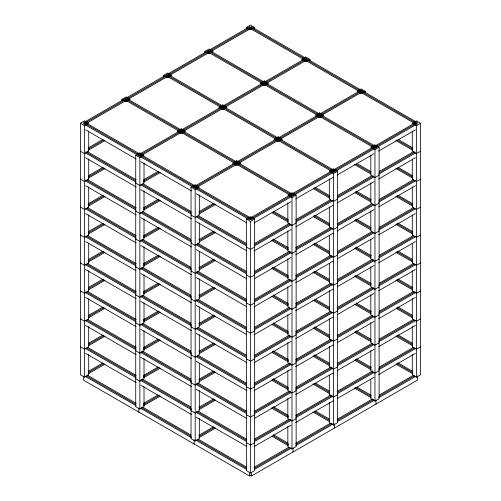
<?xml version="1.0" encoding="UTF-8"?>
<svg xmlns="http://www.w3.org/2000/svg" width="501" height="501" viewBox="0 0 501 501"><rect width="100%" height="100%" fill="white"/><g stroke="black" fill="none" stroke-linecap="round" stroke-linejoin="round"><path stroke-width="0.75" d="M80.404 123.252L84.556 120.86L88.702 123.252L84.556 125.651L80.404 123.252L80.404 374.754L84.556 377.147L88.702 374.754L88.702 354.57M121.893 99.298L126.039 96.906L130.191 99.298L126.039 101.697L121.893 99.298L121.893 100.851M163.376 75.35L167.528 72.952L171.674 75.35L167.528 77.743L163.376 75.35L163.376 76.903M204.865 51.396L209.011 49.004L213.163 51.396L209.011 53.795L204.865 51.396L204.865 52.949M246.354 28.995L246.354 27.442L250.5 25.05L254.646 27.442L254.646 28.995M85.59 123.853L251.54 28.043M254.646 27.442L250.5 29.841L246.354 27.442M88.201 147.895L102.924 139.397M88.571 148.878L103.957 139.992M88.27 150.25L104.997 140.593M88.201 175.838L102.924 167.34M88.571 176.822L103.957 167.941M88.27 178.193L104.997 168.536M135.721 155.191L139.867 152.792L144.019 155.191L139.867 157.583L135.721 155.191L135.721 406.687L139.867 409.085L144.019 406.687L144.019 386.509M138.833 154.59L304.777 58.78M138.833 155.786L306.85 58.78M140.906 155.786L306.85 59.982M309.962 59.381L305.817 61.773L301.665 59.381L305.817 56.989L309.962 59.381L309.962 60.934M88.201 203.782L102.924 195.284M88.571 204.771L103.957 195.885M88.27 206.143L104.997 196.48M143.518 179.828L158.235 171.329M143.217 181.199L159.274 171.931M143.58 182.189L160.314 172.532M88.201 231.725L102.924 223.227M88.571 232.715L103.957 223.828M88.27 234.086L104.997 224.429M143.518 207.777L158.235 199.273M143.217 209.149L159.274 199.874M143.58 210.132L160.314 200.475M191.038 187.124L195.183 184.731L199.335 187.124L195.183 189.522L191.038 187.124L191.038 438.625L195.183 441.018L199.335 438.625L199.335 418.441M194.15 186.529L360.094 90.719M194.15 187.725L362.167 90.719M196.223 187.725L362.167 91.915M365.279 91.32L361.133 93.712L356.981 91.32L361.133 88.921L365.279 91.32L365.279 92.867M88.201 259.675L102.924 251.17M88.571 260.658L103.957 251.771M88.27 262.029L104.997 252.372M143.518 235.72L158.235 227.222M143.217 237.092L159.274 227.817M143.58 238.075L160.314 228.418M198.834 211.766L213.551 203.268M199.198 212.75L214.591 203.863M198.897 214.121L215.624 204.464M88.201 287.618L102.924 279.12M88.571 288.601L103.957 279.715M88.27 289.973L104.997 280.316M143.518 263.664L158.235 255.166M143.217 265.035L159.274 255.76M143.58 266.018L160.314 256.362M198.834 239.71L213.551 231.211M199.198 240.693L214.591 231.813M198.897 242.064L215.624 232.408M246.354 219.062L250.5 216.664L254.646 219.062L254.646 470.558L250.5 472.957L246.354 470.558L246.354 219.062L250.5 221.455L254.646 219.062M249.46 218.461L415.41 122.657M296.135 195.108L291.989 192.716L287.837 195.108L291.989 197.507L296.135 195.108L296.135 446.61L291.989 449.002L287.837 446.61L287.837 426.426M337.624 171.154L333.472 168.762L329.326 171.154L333.472 173.553L337.624 171.154L337.624 422.656L333.472 425.055L329.326 422.656L329.326 402.472M379.107 147.206L374.961 144.808L370.809 147.206L374.961 149.599L379.107 147.206L379.107 398.702L374.961 401.101L370.809 398.702L370.809 379.301M420.596 123.252L416.444 120.86L412.298 123.252L416.444 125.651L420.596 123.252L420.596 374.754L416.444 377.147L412.298 374.754L412.298 354.57M88.201 315.561L102.924 307.063M88.571 316.544L103.957 307.658M88.27 317.916L104.997 308.259M254.214 222.907L291.018 201.659M295.703 198.953L333.171 177.316M337.186 174.999L373.99 153.751M378.675 151.051L415.473 129.803M143.518 291.607L158.235 283.109M143.217 292.979L159.274 283.71M143.58 293.962L160.314 284.305M198.834 267.653L213.551 259.155M199.198 268.642L214.591 259.756M198.897 270.014L215.624 260.351M254.145 243.705L289.609 223.227M295.634 219.751L330.428 199.661M337.117 195.797L371.917 175.707M379.276 171.461L414.07 151.371M254.514 244.688L289.979 224.21M296.003 220.734L331.468 200.262M337.486 196.787L373.621 175.92M378.975 172.832L415.11 151.972M254.214 246.06L291.018 224.811M295.703 222.106L333.171 200.475M337.186 198.158L373.99 176.909M378.675 174.204L415.473 152.955M254.646 247.006L250.5 249.398L246.354 247.006M296.135 223.051L291.989 225.45L287.837 223.051L287.837 202.874M337.624 199.104L333.472 201.496L329.326 199.104L329.326 178.92M379.107 175.15L374.961 177.542L370.809 175.15L370.809 154.966M420.596 151.196L416.444 153.594L412.298 151.196L412.298 131.018M88.201 343.504L102.924 335.006M88.571 344.488L103.957 335.607M88.27 345.859L104.997 336.202M254.214 250.851L291.018 229.602M295.703 226.897L333.171 205.266M337.186 202.943L373.99 181.7M378.675 178.995L415.473 157.746M143.518 319.55L158.235 311.052M143.217 320.922L159.274 311.653M143.58 321.911L160.314 312.248M198.834 295.603L212.881 287.486M199.198 296.586L214.591 287.699M198.897 297.957L215.624 288.3M254.145 271.648L289.609 251.17M295.634 247.694L331.098 227.222M337.117 223.74L371.917 203.656M379.276 199.404L413.4 179.702M254.514 272.632L290.649 251.771M296.003 248.678L331.468 228.205M337.486 224.73L372.951 204.251M378.975 200.776L414.44 180.304M254.214 274.003L291.018 252.755M295.703 250.049L332.501 228.807M337.186 226.101L373.99 204.853M378.675 202.147L415.473 180.899M254.646 274.949L250.5 277.347L246.354 274.949M296.135 251.001L291.989 253.393L287.837 251.001L287.837 230.817M337.624 227.047L333.472 229.439L329.326 227.047L329.326 206.863M379.107 203.093L374.961 205.491L370.809 203.093L370.809 182.909M420.596 179.145L416.444 181.537L412.298 179.145L412.298 158.961M88.201 371.448L102.924 362.949M88.571 372.437L103.957 363.551M88.27 373.809L104.997 364.146M254.214 278.794L291.018 257.545M295.703 254.84L333.171 233.209M337.186 230.892L373.99 209.643M378.675 206.938L415.473 185.689M143.518 347.5L158.235 338.995M143.217 348.871L159.274 339.597M143.58 349.855L160.314 340.198M198.834 323.546L213.551 315.048M199.198 324.529L214.591 315.643M198.897 325.9L215.624 316.244M254.145 299.592L289.609 279.113M295.634 275.638L331.098 255.166M337.117 251.69L371.917 231.6M379.276 227.348L413.4 207.646M254.514 300.575L290.649 279.715M296.003 276.627L332.132 255.76M337.486 252.673L372.951 232.195M378.975 228.719L414.44 208.247M254.214 301.946L291.018 280.698M295.703 277.999L332.501 256.75M337.186 254.045L373.99 232.796M378.675 230.091L415.473 208.842M254.646 302.892L250.5 305.291L246.354 302.892M296.135 278.944L291.989 281.337L287.837 278.944L287.837 258.76M337.624 254.99L333.472 257.382L329.326 254.99L329.326 235.583M379.107 231.036L374.961 233.435L370.809 231.036L370.809 210.858M420.596 207.088L416.444 209.481L412.298 207.088L412.298 186.904M254.214 306.737L291.018 285.489M295.703 282.789L333.171 261.153M337.186 258.835L373.99 237.587M378.675 234.881L415.473 213.633M143.518 375.443L158.235 366.945M143.217 376.815L159.274 367.54M143.58 377.798L160.314 368.141M198.834 351.489L213.551 342.991M199.198 352.472L214.591 343.586M198.897 353.844L215.624 344.187M254.145 327.535L288.939 307.445M295.634 303.581L330.428 283.497M337.117 279.633L372.581 259.155M379.276 255.291L413.4 235.589M254.514 328.518L289.979 308.046M296.003 304.57L332.132 283.71M337.486 280.616L373.621 259.756M378.975 256.662L414.44 236.19M254.214 329.89L291.018 308.647M295.703 305.942L333.171 284.305M337.186 281.988L373.99 260.739M378.675 258.034L415.473 236.791M254.646 330.842L250.5 333.234L246.354 330.842M296.135 306.888L291.989 309.28L287.837 306.888L287.837 286.704M337.624 282.933L333.472 285.332L329.326 282.933L329.326 263.526M379.107 258.986L374.961 261.378L370.809 258.986L370.809 239.578M420.596 235.032L416.444 237.424L412.298 235.032L412.298 214.848M254.214 334.681L291.018 313.432M295.703 310.733L333.171 289.096M337.186 286.779L373.99 265.53M378.675 262.825L415.473 241.576M143.518 403.386L158.235 394.888M143.217 404.758L159.274 395.483M143.58 405.741L160.314 396.084M198.834 379.432L213.551 370.934M199.198 380.416L214.591 371.535M198.897 381.787L215.624 372.13M254.145 355.478L289.609 335.006M295.634 331.53L330.428 311.44M337.117 307.576L371.917 287.486M379.276 283.24L414.07 263.15M254.514 356.468L289.979 335.989M296.003 332.514L331.468 312.035M337.486 308.56L373.621 287.699M378.975 284.612L414.44 264.133M254.214 357.839L291.018 336.591M295.703 333.885L333.171 312.248M337.186 309.931L373.99 288.682M378.675 285.983L415.473 264.735M254.646 358.785L250.5 361.177L246.354 358.785M296.135 334.831L291.989 337.229L287.837 334.831L287.837 314.647M337.624 310.877L333.472 313.275L329.326 310.877L329.326 290.699M379.107 286.929L374.961 289.321L370.809 286.929L370.809 266.745M420.596 262.975L416.444 265.373L412.298 262.975L412.298 243.567M254.214 362.63L291.018 341.381M295.703 338.676L333.171 317.039M337.186 314.722L373.99 293.473M378.675 290.774L415.473 269.525M198.834 407.376L213.551 398.877M199.198 408.365L214.591 399.479M198.897 409.737L215.624 400.074M254.145 383.422L289.609 362.949M295.634 359.474L330.428 339.384M337.117 335.52L371.917 315.43M379.276 311.184L413.4 291.482M254.514 384.411L290.649 363.551M296.003 360.457L331.468 339.985M337.486 336.503L372.951 316.031M378.975 312.555L415.11 291.695M254.214 385.783L291.018 364.534M295.703 361.828L332.501 340.58M337.186 337.874L373.99 316.632M378.675 313.927L415.473 292.678M254.646 386.728L250.5 389.12L246.354 386.728M296.135 362.774L291.989 365.173L287.837 362.774L287.837 342.596M337.624 338.826L333.472 341.219L329.326 338.826L329.326 318.642M379.107 314.872L374.961 317.265L370.809 314.872L370.809 294.688M420.596 290.918L416.444 293.317L412.298 290.918L412.298 270.74M254.214 390.573L291.018 369.325M295.703 366.619L333.171 344.982M337.186 342.665L373.99 321.423M378.675 318.717L415.473 297.469M198.834 435.319L213.551 426.821M199.198 436.308L214.591 427.422M198.897 437.68L215.624 428.023M254.145 411.371L289.609 390.893M295.634 387.417L331.098 366.939M337.117 363.463L371.917 343.379M379.276 339.127L413.4 319.425M254.514 412.354L290.649 391.494M296.003 388.4L332.132 367.54M337.486 364.452L372.951 343.974M378.975 340.498L414.44 320.02M254.214 413.726L291.018 392.477M295.703 389.772L332.501 368.523M337.186 365.824L373.99 344.575M378.675 341.87L415.473 320.621M254.646 414.671L250.5 417.07L246.354 414.671M296.135 390.717L291.989 393.116L287.837 390.717L287.837 370.54M337.624 366.77L333.472 369.162L329.326 366.77L329.326 346.586M379.107 342.816L374.961 345.214L370.809 342.816L370.809 322.631M420.596 318.861L416.444 321.26L412.298 318.861L412.298 298.684M254.214 418.517L291.018 397.268M295.703 394.563L333.171 372.932M337.186 370.615L373.99 349.366M378.675 346.661L415.473 325.412M254.145 439.314L288.939 419.224M295.634 415.36L331.098 394.888M337.117 391.406L372.581 370.934M379.276 367.07L413.4 347.368M254.514 440.298L290.649 419.437M296.003 416.344L332.132 395.483M337.486 392.396L372.951 371.917M378.975 368.442L414.44 347.97M254.214 441.669L291.018 420.42M295.703 417.715L333.171 396.084M337.186 393.767L373.99 372.519M378.675 369.813L415.473 348.564M254.646 442.615L250.5 445.013L246.354 442.615M296.135 418.667L291.989 421.059L287.837 418.667L287.837 398.483M337.624 394.713L333.472 397.105L329.326 394.713L329.326 375.305M379.107 370.759L374.961 373.157L370.809 370.759L370.809 350.581M420.596 346.811L416.444 349.203L412.298 346.811L412.298 326.627M254.214 446.46L291.018 425.211M295.703 422.506L333.171 400.875M337.186 398.558L373.99 377.309M378.675 374.604L415.473 353.355M254.145 467.258L288.939 447.168M295.634 443.304L330.428 423.22M337.117 419.356L372.581 398.877M379.276 395.013L414.07 374.93M254.514 468.241L289.979 447.769M296.003 444.293L332.132 423.426M337.486 420.339L373.621 399.479M378.975 396.385L414.44 375.913M254.214 469.612L291.688 447.982M295.703 445.665L333.171 424.028M337.186 421.71L374.66 400.074M378.675 397.756L415.473 376.508M83.517 376.038L83.517 380.14L249.46 475.95L251.02 475.054M249.98 475.054L251.54 475.95L417.483 380.14L417.483 376.038M249.46 28.043L415.41 123.853M398.596 139.691L412.761 147.87M396.886 139.904L412.398 148.86M395.846 140.499L412.711 150.237M210.051 50.801L375.994 146.605M207.978 50.801L375.994 147.801M207.978 51.998L373.921 147.801M397.919 167.246L412.761 175.82M397.556 168.236L412.398 176.803M395.846 168.449L412.711 178.181M357.107 163.645L371.272 171.824M356.073 164.247L370.909 172.814M354.357 164.453L371.222 174.191M397.919 195.196L412.761 203.763M396.886 195.791L412.398 204.752M395.846 196.392L412.711 206.13M168.561 74.749L334.511 170.559M166.489 74.749L334.511 171.755M166.489 75.945L332.439 171.755M356.436 191.2L371.272 199.767M355.397 191.802L370.909 200.757M355.034 192.785L371.222 202.135M397.919 223.139L412.761 231.706M396.886 223.734L412.398 232.696M395.846 224.335L412.711 234.073M314.947 187.211L329.113 195.39M314.584 188.194L329.426 196.768M313.545 188.796L329.739 198.145M356.436 219.144L371.272 227.711M355.397 219.745L370.909 228.7M354.357 220.34L371.222 230.078M397.919 251.082L412.761 259.65M396.886 251.684L412.398 260.639M395.846 252.279L412.711 262.017M127.079 98.703L293.022 194.513M125.006 98.703L293.022 195.709M125.006 99.899L290.949 195.709M314.947 215.154L329.113 223.333M313.908 215.749L329.426 224.711M313.545 216.739L329.739 226.089M356.436 247.087L371.272 255.66M355.397 247.688L370.909 256.644M354.357 248.289L371.222 258.021M397.919 279.026L412.761 287.593M396.886 279.627L412.398 288.582M395.846 280.222L412.711 289.96M273.458 211.159L288.3 219.726M273.101 212.148L288.614 221.104M272.062 212.75L288.25 222.093M314.947 243.098L329.113 251.277M313.908 243.699L329.426 252.654M312.875 244.294L329.739 254.032M357.107 275.425L371.272 283.604M355.397 275.631L370.909 284.593M354.357 276.233L371.222 285.971M85.59 122.657L251.54 218.461M397.919 306.969L412.761 315.536M396.886 307.57L412.398 316.526M396.523 308.56L412.711 317.903M85.539 129.809L136.134 159.024M140.856 161.748L191.451 190.956M196.173 193.68L246.768 222.895M273.458 239.102L288.3 247.676M272.425 239.703L288.614 249.053M271.385 240.305L288.25 250.037M315.624 271.429L329.113 279.22M313.908 271.642L329.426 280.598M312.875 272.237L329.739 281.975M356.436 302.98L371.272 311.547M356.073 303.969L370.909 312.536M354.357 304.176L371.222 313.914M86.942 151.377L136.184 179.809M142.929 183.704L190.825 211.353M198.246 215.637L246.818 243.68M85.903 151.978L135.821 180.798M141.896 184.299L191.138 212.731M197.206 216.238L246.454 244.67M85.539 152.968L136.134 182.176M140.856 184.9L191.451 214.109M196.173 216.839L246.768 246.047M80.404 151.196L84.556 153.594L88.702 151.196L88.702 131.018M135.721 183.134L139.867 185.527L144.019 183.134L144.019 162.95M191.038 215.067L195.183 217.465L199.335 215.067L199.335 194.889M397.919 334.912L412.761 343.486M396.886 335.513L412.398 344.469M395.846 336.115L412.711 345.847M85.539 157.752L136.134 186.967M140.856 189.691L191.451 218.899M196.173 221.63L246.768 250.838M273.458 267.052L288.3 275.619M272.425 267.647L288.614 276.997M271.385 268.248L288.25 277.986M315.624 299.373L329.113 307.163M314.584 299.974L329.426 308.541M312.875 300.18L329.739 309.919M356.436 330.923L371.272 339.49M355.397 331.524L370.909 340.48M354.357 332.119L371.222 341.857M87.612 179.709L136.184 207.752M142.253 211.259L190.825 239.296M197.569 243.192L246.818 271.623M85.903 179.922L135.821 208.742M141.896 212.249L191.138 240.674M197.206 244.181L246.454 272.613M85.539 180.911L136.134 210.119M140.856 212.844L191.451 242.052M196.173 244.782L246.768 273.991M80.404 179.145L84.556 181.537L88.702 179.145L88.702 158.961M135.721 211.078L139.867 213.476L144.019 211.078L144.019 190.894M191.038 243.016L195.183 245.409L199.335 243.016L199.335 222.832M397.919 362.862L412.761 371.429M396.886 363.457L412.398 372.418M395.846 364.058L412.711 373.796M85.539 185.702L136.134 214.91M140.856 217.634L191.451 246.843M196.173 249.573L246.768 278.781M273.458 294.995L288.3 303.562M273.101 295.985L288.614 304.94M271.385 296.191L288.25 305.929M314.947 326.928L329.113 335.106M313.908 327.529L329.426 336.484M313.545 328.518L329.739 337.862M356.436 358.866L371.272 367.433M355.397 359.467L370.909 368.423M354.357 360.062L371.222 369.801M87.612 207.658L136.184 235.695M142.253 239.202L190.825 267.246M197.569 271.141L246.818 299.567M86.579 208.253L135.821 236.685M141.219 239.804L191.138 268.624M196.536 271.736L246.454 300.556M85.539 208.854L136.134 238.063M140.856 240.787L191.451 270.001M196.173 272.726L246.768 301.934M80.404 207.088L84.556 209.481L88.702 207.088L88.702 186.904M135.721 239.021L139.867 241.419L144.019 239.021L144.019 218.843M191.038 270.96L195.183 273.352L199.335 270.96L199.335 251.552M85.539 213.645L136.134 242.853M140.856 245.578L191.451 274.792M196.173 277.516L246.768 306.725M273.458 322.938L288.3 331.505M273.101 323.928L288.614 332.883M272.062 324.523L288.25 333.873M314.947 354.877L329.113 363.056M313.908 355.472L329.426 364.434M312.875 356.073L329.739 365.811M357.107 387.198L371.272 395.377M355.397 387.411L370.909 396.366M354.357 388.012L371.222 397.744M87.612 235.602L136.184 263.639M142.253 267.146L190.825 295.189M198.246 299.473L246.818 327.516M86.579 236.196L135.821 264.628M141.219 267.747L191.138 296.567M196.536 299.679L246.454 328.499M85.539 236.798L136.134 266.006M140.856 268.736L191.451 297.945M196.173 300.669L246.768 329.877M80.404 235.032L84.556 237.424L88.702 235.032L88.702 214.848M135.721 266.964L139.867 269.363L144.019 266.964L144.019 246.786M191.038 298.903L195.183 301.295L199.335 298.903L199.335 278.719M85.539 241.588L136.134 270.797M140.856 273.527L191.451 302.736M196.173 305.46L246.768 334.668M273.458 350.882L288.3 359.449M272.425 351.483L288.614 360.826M272.062 352.472L288.25 361.816M315.624 383.209L329.113 390.999M313.908 383.415L329.426 392.377M312.875 384.017L329.739 393.755M86.942 263.157L136.184 291.588M142.929 295.484L190.825 323.132M198.246 327.416L246.818 355.459M86.579 264.146L135.821 292.571M141.219 295.69L191.138 324.51M197.206 328.017L246.454 356.449M85.539 264.741L136.134 293.949M140.856 296.68L191.451 325.888M196.173 328.612L246.768 357.827M80.404 262.975L84.556 265.373L88.702 262.975L88.702 243.567M135.721 294.914L139.867 297.306L144.019 294.914L144.019 274.73M191.038 326.846L195.183 329.245L199.335 326.846L199.335 306.662M85.539 269.532L136.134 298.74M140.856 301.47L191.451 330.679M196.173 333.403L246.768 362.618M273.458 378.825L288.3 387.392M272.425 379.426L288.614 388.77M271.385 380.027L288.25 389.759M315.624 411.152L329.113 418.942M314.584 411.753L329.426 420.32M312.875 411.96L329.739 421.698M87.612 291.488L136.184 319.532M142.929 323.427L190.825 351.076M198.246 355.359L246.818 383.403M85.903 291.701L135.821 320.521M141.896 324.022L191.138 352.453M197.206 355.96L246.454 384.392M85.539 292.684L136.134 321.899M140.856 324.623L191.451 353.831M196.173 356.562L246.768 385.77M80.404 290.918L84.556 293.317L88.702 290.918L88.702 270.74M135.721 322.857L139.867 325.249L144.019 322.857L144.019 302.673M191.038 354.789L195.183 357.188L199.335 354.789L199.335 334.612M85.539 297.475L136.134 326.69M140.856 329.414L191.451 358.622M196.173 361.346L246.768 390.561M273.458 406.768L288.3 415.342M272.425 407.369L288.614 416.719M271.385 407.971L288.25 417.702M87.612 319.431L136.184 347.475M142.253 350.982L190.825 379.019M197.569 382.914L246.818 411.346M86.579 320.033L135.821 348.464M141.219 351.577L191.138 380.397M196.536 383.515L246.454 412.336M85.539 320.634L136.134 349.842M140.856 352.566L191.451 381.775M196.173 384.505L246.768 413.713M80.404 318.861L84.556 321.26L88.702 318.861L88.702 298.684M135.721 350.8L139.867 353.192L144.019 350.8L144.019 330.616M191.038 382.739L195.183 385.131L199.335 382.739L199.335 363.331M85.539 325.425L136.134 354.633M140.856 357.357L191.451 386.565M196.173 389.296L246.768 418.504M273.458 434.718L288.3 443.285M273.101 435.701L288.614 444.663M272.062 436.302L288.25 445.652M87.612 347.381L136.184 375.418M142.253 378.925L190.825 406.969M198.246 411.252L246.818 439.289M86.579 347.976L135.821 376.408M141.219 379.526L191.138 408.346M196.536 411.459L246.454 440.279M85.539 348.577L136.134 377.785M140.856 380.51L191.451 409.724M196.173 412.448L246.768 441.657M80.404 346.811L84.556 349.203L88.702 346.811L88.702 326.627M135.721 378.743L139.867 381.142L144.019 378.743L144.019 358.559M191.038 410.682L195.183 413.075L199.335 410.682L199.335 390.498M85.539 353.368L136.134 382.576M140.856 385.3L191.451 414.515M196.173 417.239L246.768 446.447M86.942 374.936L136.184 403.361M142.253 406.868L190.825 434.912M198.246 439.195L246.818 467.233M86.579 375.919L135.821 404.351M141.219 407.47L191.138 436.29M197.206 439.79L246.454 468.222M85.539 376.52L136.134 405.729M140.856 408.459L191.451 437.667M195.496 440.003L246.768 469.6M416.444 125.651L416.444 377.147M375.994 399.986L375.994 404.094M374.961 149.599L374.961 401.101M334.511 423.94L334.511 428.048M333.472 173.553L333.472 425.055M293.022 447.894L293.022 451.996M291.989 197.507L291.989 449.002M251.54 472.531L251.54 475.95M250.5 221.455L250.5 472.957M249.46 472.531L249.46 475.95M195.183 189.522L195.183 441.018M194.15 439.909L194.15 444.011M139.867 157.583L139.867 409.085M138.833 407.971L138.833 412.079M84.556 125.651L84.556 377.147M249.46 26.847L83.517 122.657L251.54 219.657L417.483 123.853L249.46 26.847M251.54 26.847L83.517 123.853L249.46 219.657L417.483 122.657L251.54 26.847M181.356 128.845L177.21 131.237L181.356 133.635L185.502 131.237L181.356 128.845M222.845 104.891L218.693 107.283L222.845 109.681L226.991 107.283L222.845 104.891M264.328 80.937L260.182 83.335L264.328 85.727L268.48 83.335L264.328 80.937M236.672 160.777L232.52 163.176L236.672 165.568L240.818 163.176L236.672 160.777M278.155 136.823L274.009 139.222L278.155 141.614L282.307 139.222L278.155 136.823M319.644 112.875L315.498 115.268L319.644 117.666L323.79 115.268L319.644 112.875"/></g></svg>
